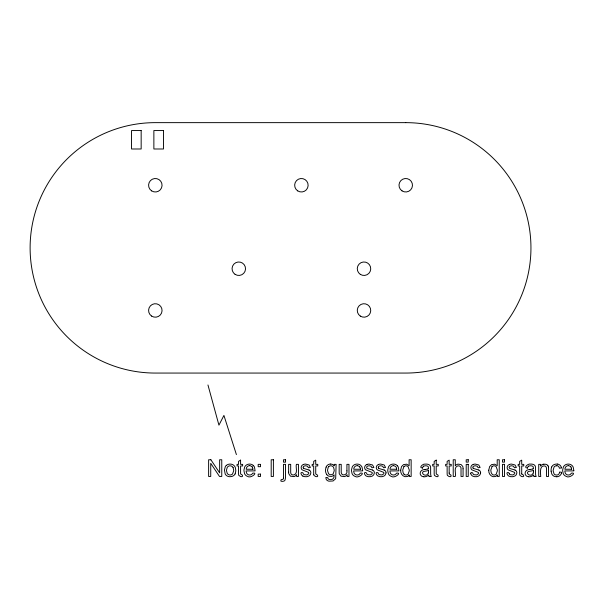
<?xml version="1.0" encoding="UTF-8"?>
<svg xmlns="http://www.w3.org/2000/svg" width="604" height="604" viewBox="0 0 604 604"><rect width="100%" height="100%" fill="white"/><g stroke="black" fill="none" stroke-linecap="round" stroke-linejoin="round"><path stroke-width="0.91" d="M386.009 472.902C385.881 476.692 380.814 477.553 378.051 476.08A4.107 4.107 0 0 1 376.224 473.74C375.295 472.109 378.565 472.101 378.451 473.823A2.424 2.424 0 0 0 379.372 474.676L382.083 474.963L383.729 473.838A1.563 1.563 0 0 0 383.857 473.491A1.616 1.616 0 0 0 383.895 472.947L383.865 472.789A1.17 1.17 0 0 0 383.668 472.366L377.319 469.852A2.816 2.816 0 0 1 376.881 469.376A3.028 3.028 0 0 1 376.337 468.009A3.194 3.194 0 0 1 376.594 466.25A3.337 3.337 0 0 1 377.689 464.937L378.602 464.468M480.588 472.902C480.459 476.692 475.393 477.553 472.63 476.08A4.107 4.107 0 0 1 470.803 473.74M283.457 478.134C283.744 480.603 280.082 478.323 280.905 481.139A5.919 5.919 0 0 0 282.717 481.35L283.978 481.071A2.356 2.356 0 0 0 285.035 480.104L285.541 477.651L285.549 464.363L283.495 464.363L283.495 477.069A11.635 11.635 0 0 1 283.457 478.134M561.433 473.038L561.592 472.283L559.576 472.026A3.903 3.903 0 0 1 558.609 474.351A3.073 3.073 0 0 1 556.171 475.001A3.118 3.118 0 0 1 554.087 473.951L553.181 470.984A11.68 11.68 0 0 1 553.173 470.101L554.132 466.884A3.216 3.216 0 0 1 556.269 465.782M428.228 473.189C425.933 478.511 418.632 471.679 425.216 471.158A19.071 19.071 0 0 0 428.108 470.576L428.561 470.388L428.561 471.135A5.927 5.927 0 0 1 428.342 473.007M533.151 473.189C530.848 478.519 523.555 471.686 530.138 471.158A19.071 19.071 0 0 0 533.03 470.576L533.483 470.388L533.483 471.135M403.925 466.643L402.785 469.836A11.378 11.378 0 0 0 402.777 470.705L403.155 472.864L404.129 474.283M492.018 466.643L490.878 469.836A11.378 11.378 0 0 0 490.863 470.705L491.248 472.864L492.222 474.283A2.892 2.892 0 0 0 494.155 475.061A2.937 2.937 0 0 0 496.201 474.208L497.371 470.871A11.536 11.536 0 0 0 497.356 469.988L496.171 466.681A2.937 2.937 0 0 0 491.996 466.62M328.772 466.635L328.531 466.9A3.163 3.163 0 0 0 328.206 467.353L327.579 469.927A10.698 10.698 0 0 0 327.587 470.765L328.516 473.664A3.148 3.148 0 0 0 333.265 473.679L334.193 470.826A10.238 10.238 0 0 0 334.201 469.988L333.65 467.549A3.284 3.284 0 0 0 333.227 466.915L333.098 466.779A3.058 3.058 0 0 0 328.735 466.598M423.706 466.175L424.823 465.835A6.614 6.614 0 0 1 425.85 465.797A5.753 5.753 0 0 1 426.379 465.827L427.013 465.963A2.575 2.575 0 0 1 427.994 466.477A1.404 1.404 0 0 1 428.296 466.877L428.561 468.727L427.889 468.976M528.628 466.175L529.753 465.835A6.614 6.614 0 0 1 530.773 465.797A5.753 5.753 0 0 1 531.309 465.827L531.935 465.963A2.575 2.575 0 0 1 532.917 466.477A1.404 1.404 0 0 1 533.219 466.877L533.483 468.727L532.811 468.976M303.457 464.468L302.551 464.937A3.337 3.337 0 0 0 301.456 466.25A3.194 3.194 0 0 0 301.207 468.009A3.028 3.028 0 0 0 301.736 469.376A2.816 2.816 0 0 0 302.174 469.852L308.523 472.366A1.17 1.17 0 0 1 308.727 472.789L308.75 472.947A1.616 1.616 0 0 1 308.719 473.491A1.563 1.563 0 0 1 308.591 473.838L306.938 474.963L304.235 474.676A2.424 2.424 0 0 1 303.306 473.823C303.404 472.109 300.203 472.086 301.056 473.747A4.107 4.107 0 0 0 302.883 476.118M366.945 464.468L366.039 464.937A3.337 3.337 0 0 0 364.944 466.25A3.194 3.194 0 0 0 364.695 468.009A3.028 3.028 0 0 0 365.224 469.376A2.816 2.816 0 0 0 365.662 469.852L372.011 472.366A1.17 1.17 0 0 1 372.215 472.789L372.238 472.947A1.616 1.616 0 0 1 372.207 473.491A1.563 1.563 0 0 1 372.079 473.838L370.426 474.963L367.723 474.676A2.424 2.424 0 0 1 366.794 473.823C366.892 472.109 363.691 472.086 364.544 473.747A4.107 4.107 0 0 0 366.371 476.118C369.172 477.507 374.223 476.715 374.352 472.902A3.126 3.126 0 0 0 372.547 470.003M473.181 464.468L472.268 464.937A3.337 3.337 0 0 0 471.173 466.25A3.194 3.194 0 0 0 470.924 468.009A3.028 3.028 0 0 0 471.46 469.376A2.816 2.816 0 0 0 471.898 469.852L478.247 472.366A1.17 1.17 0 0 1 478.444 472.789L478.474 472.947A1.616 1.616 0 0 1 478.436 473.491A1.563 1.563 0 0 1 478.308 473.838L476.662 474.963L473.951 474.676A2.424 2.424 0 0 1 473.03 473.823C473.121 472.109 469.92 472.086 470.773 473.747M509.451 464.468L508.538 464.937A3.337 3.337 0 0 0 507.443 466.25A3.194 3.194 0 0 0 507.194 468.009A3.028 3.028 0 0 0 507.722 469.376A2.816 2.816 0 0 0 508.16 469.852L514.517 472.366A1.17 1.17 0 0 1 514.714 472.789L514.744 472.947A1.616 1.616 0 0 1 514.706 473.491A1.563 1.563 0 0 1 514.578 473.838L512.932 474.963L510.221 474.676A2.424 2.424 0 0 1 509.293 473.823M561.395 467.919L559.402 468.221A3.05 3.05 0 0 0 556.805 465.586M543.804 464.121L542.958 464.287A4.122 4.122 0 0 0 541.312 465.208L540.572 466.084L540.572 464.363L538.73 464.363L538.73 476.45L540.776 476.45C540.52 473.929 539.236 464.861 544.748 465.963C546.19 466.235 546.612 467.836 546.499 469.097L546.499 476.45L548.545 476.45L548.538 468.364A9.12 9.12 0 0 0 548.432 466.915M424.906 469.489L424.076 469.602A10.6 10.6 0 0 0 423.079 469.791C420.331 470.222 419.017 474.095 421.358 475.869A3.33 3.33 0 0 0 422.151 476.345L423.797 476.707M529.829 469.489L528.998 469.602A10.6 10.6 0 0 0 528.009 469.791C525.254 470.222 523.94 474.095 526.28 475.869A3.33 3.33 0 0 0 527.073 476.345L528.719 476.707M252.94 469.248L246.198 469.248A3.632 3.632 0 0 1 249.822 465.601M360.475 469.248L353.725 469.248A3.632 3.632 0 0 1 357.357 465.601M396.737 469.248L389.988 469.248A3.632 3.632 0 0 1 393.619 465.601M571.641 469.248L564.891 469.248A3.632 3.632 0 0 1 568.523 465.601M429.142 476.45L431.279 476.45A4.477 4.477 0 0 1 430.728 474.782L430.682 474.14A28.38 28.38 0 0 1 430.652 473.483L430.622 468.024A9.513 9.513 0 0 0 430.539 466.764C430.154 464.506 427.504 463.947 425.571 464.099C423.079 463.298 418.059 468.002 422.506 468.085M534.064 476.45L536.201 476.45A4.477 4.477 0 0 1 535.65 474.782L535.605 474.14A28.38 28.38 0 0 1 535.574 473.483L535.544 468.024A9.513 9.513 0 0 0 535.461 466.764C535.099 464.582 532.569 463.97 530.682 464.091C528.16 463.215 522.928 467.926 527.428 468.085M330.705 464.091L331.475 464.151A4.205 4.205 0 0 1 333.491 465.065L334.231 465.82L334.231 464.363L336.118 464.363L335.681 478.496A3.375 3.375 0 0 1 335.545 478.813L333.061 480.973L328.923 481.169A4.877 4.877 0 0 1 327.157 480.391L326.998 480.256A2.982 2.982 0 0 1 326.1 478.98L325.881 477.454L327.866 477.749A2.008 2.008 0 0 0 328.531 479.131A3.601 3.601 0 0 0 330.479 479.621L332.638 479.221L333.853 477.628A2.212 2.212 0 0 0 333.929 477.319L333.959 477.1A16.353 16.353 0 0 0 334.027 475.575L334.035 474.872L333.325 475.559A4.122 4.122 0 0 1 331.181 476.428L328.976 476.201A4.311 4.311 0 0 1 327.194 475.076L326.832 474.653M557.281 464.129L557.054 464.106A7.195 7.195 0 0 0 556.375 464.099A5.934 5.934 0 0 0 553.679 464.816A4.628 4.628 0 0 0 551.716 467.028M515.016 470.071L514.782 469.98A17.878 17.878 0 0 0 513.634 469.595L510.486 468.696A6.689 6.689 0 0 1 510.176 468.598A1.895 1.895 0 0 1 509.376 468.07A1.321 1.321 0 0 1 509.746 466.25L511.105 465.805A6.87 6.87 0 0 1 511.754 465.775L513.521 466.235L514.397 467.76L516.397 467.481L515.038 464.982L511.611 464.091A6.229 6.229 0 0 0 509.836 464.333A6.297 6.297 0 0 0 509.451 464.468M478.745 470.071L478.511 469.98A17.878 17.878 0 0 0 477.364 469.595L474.216 468.696A6.689 6.689 0 0 1 473.906 468.598A1.895 1.895 0 0 1 473.106 468.07M384.174 470.071L383.933 469.98A17.878 17.878 0 0 0 382.785 469.595L379.637 468.696A6.689 6.689 0 0 1 379.327 468.598A1.895 1.895 0 0 1 378.527 468.07M372.517 470.071L372.283 469.98A17.878 17.878 0 0 0 371.135 469.595L367.987 468.696A6.689 6.689 0 0 1 367.677 468.598A1.895 1.895 0 0 1 366.877 468.07A1.321 1.321 0 0 1 367.247 466.25L368.599 465.805A6.87 6.87 0 0 1 369.255 465.775L371.022 466.235L371.898 467.76L373.899 467.481L372.54 464.982L369.112 464.091A6.229 6.229 0 0 0 367.338 464.333A6.297 6.297 0 0 0 366.945 464.468M309.029 470.071L308.795 469.98A17.878 17.878 0 0 0 307.647 469.595L304.499 468.696A6.689 6.689 0 0 1 304.19 468.598A1.895 1.895 0 0 1 303.389 468.07M302.906 476.08C305.669 477.553 310.743 476.692 310.864 472.902A3.126 3.126 0 0 0 309.059 470.003M570.863 466.96L570.742 466.816A3.163 3.163 0 0 0 568.711 465.782M359.697 466.96L359.576 466.816A3.163 3.163 0 0 0 357.545 465.782M252.17 466.96L252.042 466.816A3.163 3.163 0 0 0 250.011 465.782M509.293 473.823C509.391 472.109 506.19 472.086 507.043 473.747A4.107 4.107 0 0 0 508.87 476.118C511.671 477.507 516.722 476.715 516.858 472.902A3.126 3.126 0 0 0 515.053 470.003M233.091 467.587L233.665 470.063A10.162 10.162 0 0 1 233.65 470.916L232.525 474.019A3.39 3.39 0 0 1 227.565 473.861A3.254 3.254 0 0 1 227.225 473.408L226.568 470.969A9.89 9.89 0 0 1 226.568 469.844L227.225 467.413A3.224 3.224 0 0 1 227.565 466.937A3.39 3.39 0 0 1 233.099 467.571M236.406 454.601L223.925 415.424L218.935 425.156L207.957 384.974M521.765 473.989C525.933 475.778 522.853 478.323 519.946 475.401A1.442 1.442 0 0 1 519.855 475.167L519.742 474.585A14.919 14.919 0 0 1 519.674 472.909L519.666 465.956L518.164 465.956L518.164 464.363L519.666 464.363L519.666 461.373L521.705 460.142L521.705 464.363L523.766 464.363L523.766 465.956L521.705 465.956L521.705 473.023A6.229 6.229 0 0 0 521.75 473.989M313.755 474.585L313.869 475.167A1.442 1.442 0 0 0 313.959 475.401C317.213 478.444 319.682 475.597 315.779 473.989A6.229 6.229 0 0 1 315.726 473.03L315.718 465.956L317.772 465.956L317.772 464.363L315.718 464.363L315.718 460.142L313.68 461.373L313.68 464.363L312.177 464.363L312.177 465.956L313.68 465.956L313.68 472.909A14.919 14.919 0 0 0 313.748 474.585M551.09 471.188L551.777 473.951A4.945 4.945 0 0 0 554.834 476.503L555.952 476.699A7.029 7.029 0 0 0 556.805 476.722M288.644 472.169L288.644 464.363L290.69 464.363L290.698 471.807A12.239 12.239 0 0 0 290.766 472.985C290.894 474.502 292.615 475.288 293.967 474.872C298.361 473.732 295.394 466.801 296.39 464.363L298.436 464.363L298.436 476.45L296.609 476.45L296.609 474.676L295.628 475.756A4.213 4.213 0 0 1 293.922 476.594L290.441 476.156L288.765 473.762A10.245 10.245 0 0 1 288.659 472.169M463.072 468.795L463.072 476.45L461.026 476.45L461.026 468.795C461.373 466.794 459.312 465.261 457.485 466.009C453.347 467.413 456.33 473.981 455.28 476.45L453.226 476.45L453.226 459.765L455.28 459.765L455.28 465.752L455.839 465.193A4.492 4.492 0 0 1 458.104 464.144L461.101 464.559L462.792 466.462A8.343 8.343 0 0 1 463.041 468.795M449.165 473.023L449.165 465.956L451.226 465.956L451.226 464.363L449.165 464.363L449.165 460.142L447.134 461.373L447.134 464.363L445.631 464.363L445.631 465.956L447.134 465.956L447.134 472.909A14.919 14.919 0 0 0 447.202 474.585L447.322 475.167A1.442 1.442 0 0 0 447.413 475.401C450.425 478.459 453.219 475.529 449.225 473.989A6.229 6.229 0 0 1 449.18 473.03M235.145 473.951A5.534 5.534 0 0 1 230.313 476.662A7.339 7.339 0 0 1 229.497 476.699L228.35 476.496A5.157 5.157 0 0 1 226.009 475.099A4.945 4.945 0 0 1 225.186 473.936L224.454 469.995L225.33 466.613A4.787 4.787 0 0 1 226.311 465.435M235.069 473.906A4.651 4.651 0 0 0 235.235 473.559L235.726 471.339A13.25 13.25 0 0 0 235.771 470.237L235.273 467.39A5.27 5.27 0 0 0 231.589 464.242L230.72 464.121A7.195 7.195 0 0 0 229.565 464.114A5.693 5.693 0 0 0 226.296 465.412M253.574 465.744A5.172 5.172 0 0 1 254.503 467.171L255.092 470.886L246.077 470.931L246.492 472.879A3.632 3.632 0 0 0 247.081 473.846C248.508 475.65 251.8 475.393 252.668 473.166C258.693 472.018 250.698 478.859 247.61 476.413A5.081 5.081 0 0 1 244.567 473.687L243.971 470.871A11.046 11.046 0 0 1 243.986 469.769L244.703 466.96A5.21 5.21 0 0 1 245.345 465.994A5.459 5.459 0 0 1 245.737 465.571A5.134 5.134 0 0 1 248.131 464.257L248.999 464.121A7.037 7.037 0 0 1 249.905 464.099L250.766 464.197A5.051 5.051 0 0 1 253.174 465.352M253.129 465.39A5.459 5.459 0 0 1 253.529 465.782M252.238 466.922A4.409 4.409 0 0 1 252.88 469.248M303.329 468.1A1.321 1.321 0 0 1 303.759 466.25L305.111 465.805A6.87 6.87 0 0 1 305.767 465.775L307.534 466.235L308.41 467.76L310.411 467.481L309.052 464.982L305.624 464.091A6.229 6.229 0 0 0 303.85 464.333A6.297 6.297 0 0 0 303.457 464.468M326.032 467.126A5.043 5.043 0 0 1 330.705 464.015M326.809 474.669A7.633 7.633 0 0 1 326.183 467.186M359.765 466.922A4.409 4.409 0 0 1 360.407 469.248M384.204 470.003A3.126 3.126 0 0 1 386.054 472.902M378.474 468.1A1.321 1.321 0 0 1 378.897 466.25L380.256 465.805A6.87 6.87 0 0 1 380.913 465.775L382.679 466.235L383.548 467.76L385.556 467.481L384.197 464.982L380.762 464.091A6.229 6.229 0 0 0 378.995 464.333A6.297 6.297 0 0 0 378.602 464.468M397.364 465.744A5.172 5.172 0 0 1 398.3 467.171L398.889 470.886L389.874 470.931L390.29 472.879A3.632 3.632 0 0 0 390.879 473.846C392.298 475.65 395.597 475.393 396.466 473.166C402.483 472.018 394.495 478.859 391.407 476.413A5.081 5.081 0 0 1 388.364 473.687L387.768 470.871A11.046 11.046 0 0 1 387.783 469.769L388.5 466.96A5.21 5.21 0 0 1 389.142 465.994A5.459 5.459 0 0 1 389.535 465.571A5.134 5.134 0 0 1 391.928 464.257L392.796 464.121A7.037 7.037 0 0 1 393.702 464.099L394.563 464.197A5.051 5.051 0 0 1 396.971 465.352A5.459 5.459 0 0 1 397.326 465.782M396.677 469.248A4.409 4.409 0 0 0 396.035 466.922L395.839 466.816A3.163 3.163 0 0 0 393.808 465.782M404.038 474.268A2.937 2.937 0 0 0 408.108 474.208L409.278 470.871A11.536 11.536 0 0 0 409.263 469.988L408.077 466.681A2.937 2.937 0 0 0 403.902 466.62M429.127 476.458A4.417 4.417 0 0 1 428.742 474.963A7.089 7.089 0 0 1 423.797 476.85M422.589 468.1A3.179 3.179 0 0 1 423.631 466.092M427.896 468.998A25.745 25.745 0 0 1 424.906 469.467M478.783 470.003A3.126 3.126 0 0 1 480.633 472.902M473.053 468.1A1.321 1.321 0 0 1 473.476 466.25L474.835 465.805A6.87 6.87 0 0 1 475.491 465.775L477.251 466.235L478.126 467.76L480.135 467.481L478.776 464.982L475.34 464.091A6.229 6.229 0 0 0 473.566 464.333A6.297 6.297 0 0 0 473.181 464.468M534.049 476.458A4.417 4.417 0 0 1 533.664 474.963A7.089 7.089 0 0 1 528.719 476.85M527.511 468.1A3.179 3.179 0 0 1 528.553 466.092M532.819 468.998A25.745 25.745 0 0 1 529.829 469.467M533.445 471.143A5.927 5.927 0 0 1 533.264 473.007M547.805 465.51A4.009 4.009 0 0 1 548.402 466.922M543.857 464.325A4.258 4.258 0 0 1 547.881 465.427M556.269 465.797A3.934 3.934 0 0 1 556.775 465.782M557.296 464.008A4.734 4.734 0 0 1 561.494 467.896M551.142 471.18A8.917 8.917 0 0 1 551.663 467.013M561.516 473.06A5.059 5.059 0 0 1 556.805 476.79M570.931 466.922A4.409 4.409 0 0 1 571.573 469.248M362.634 470.388L362.627 470.886L353.612 470.931L354.019 472.879A3.632 3.632 0 0 0 354.608 473.846C356.035 475.65 359.335 475.393 360.195 473.166C366.22 472.018 358.225 478.859 355.144 476.413A5.081 5.081 0 0 1 352.094 473.687L351.498 470.871A11.046 11.046 0 0 1 351.52 469.769L352.238 466.96A5.21 5.21 0 0 1 352.872 465.994A5.459 5.459 0 0 1 353.264 465.571A5.134 5.134 0 0 1 355.665 464.257L356.526 464.121A7.037 7.037 0 0 1 357.44 464.099L358.293 464.197A5.051 5.051 0 0 1 360.701 465.352A5.459 5.459 0 0 1 361.064 465.782A5.172 5.172 0 0 1 362.03 467.171L362.634 470.388M573.8 470.388L573.792 470.886L564.778 470.931L565.185 472.879A3.632 3.632 0 0 0 565.774 473.846C567.201 475.65 570.501 475.393 571.361 473.166C577.386 472.018 569.391 478.859 566.31 476.413A5.081 5.081 0 0 1 563.26 473.687L562.664 470.871A11.046 11.046 0 0 1 562.686 469.769L563.404 466.96A5.21 5.21 0 0 1 564.038 465.994A5.459 5.459 0 0 1 564.43 465.571A5.134 5.134 0 0 1 566.831 464.257L567.692 464.121A7.037 7.037 0 0 1 568.606 464.099L569.459 464.197A5.051 5.051 0 0 1 571.867 465.352A5.383 5.383 0 0 1 572.267 465.744A5.172 5.172 0 0 1 573.196 467.171L573.8 470.388M346.915 470.841C348.085 474.351 342.143 476.858 341.298 472.985A12.239 12.239 0 0 1 341.23 471.807L341.215 464.363L339.169 464.363L339.169 472.169A10.245 10.245 0 0 0 339.274 473.77L340.973 476.156L344.446 476.594A4.213 4.213 0 0 0 346.152 475.756L347.134 474.676L347.134 476.45L348.969 476.45L348.969 464.363L346.915 464.363L346.915 470.841M400.671 470.199C400.226 473.732 403.389 477.704 407.156 476.548A3.564 3.564 0 0 0 408.606 475.718L409.248 474.925L409.248 476.45L411.15 476.45L411.15 459.765L409.112 459.765L409.112 465.752L406.688 464.182L403.54 464.612L401.517 466.605L400.671 470.199M488.757 470.199C488.319 473.732 491.482 477.704 495.25 476.548A3.564 3.564 0 0 0 496.699 475.718L497.341 474.925L497.341 476.45L499.236 476.45L499.236 459.765L497.205 459.765L497.205 465.752L494.774 464.182L491.633 464.612L489.61 466.605L488.757 470.199M240.581 460.142L238.55 461.373L238.55 464.363L237.047 464.363L237.047 465.956L238.55 465.956L238.55 472.909A14.919 14.919 0 0 0 238.618 474.585L238.739 475.167A1.442 1.442 0 0 0 238.829 475.401C242.091 478.459 244.544 475.552 240.649 473.989A6.229 6.229 0 0 1 240.596 473.03L240.581 465.956L242.642 465.956L242.642 464.363L240.581 464.363L240.581 460.142M436.216 460.142L434.178 461.373L434.178 464.363L432.675 464.363L432.675 465.956L434.178 465.956L434.178 472.909A14.919 14.919 0 0 0 434.246 474.585L434.374 475.167A1.442 1.442 0 0 0 434.465 475.401C437.704 478.459 440.218 475.544 436.277 473.989A6.229 6.229 0 0 1 436.231 473.03L436.216 465.956L438.277 465.956L438.277 464.363L436.216 464.363L436.216 460.142M405.737 122.642L155.326 122.642A125.209 125.209 0 0 0 30.117 247.851A125.209 125.209 0 0 0 155.326 373.061L405.737 373.061A125.209 125.209 0 0 0 530.946 247.851A125.209 125.209 0 0 0 405.737 122.642M141.162 130.555L131.544 130.555L131.544 148.992L141.162 148.992L141.162 130.555M163.488 130.555L153.869 130.555L153.869 148.992L163.488 148.992L163.488 130.555M210.879 459.765L208.622 459.765L208.622 476.45L210.736 476.45L210.736 463.344L219.494 476.45L221.759 476.45L221.759 459.765L219.645 459.765L219.645 472.864L210.879 459.765M273.401 459.765L271.196 459.765L271.196 476.45L273.401 476.45L273.401 459.765M285.549 459.765L283.495 459.765L283.495 462.151L285.549 462.151L285.549 459.765M468.251 459.765L466.205 459.765L466.205 462.12L468.251 462.12L468.251 459.765M504.521 459.765L502.468 459.765L502.468 462.12L504.521 462.12L504.521 459.765M260.513 464.363L258.18 464.363L258.18 466.696L260.513 466.696L260.513 464.363M468.251 464.363L466.205 464.363L466.205 476.45L468.251 476.45L468.251 464.363M504.521 464.363L502.468 464.363L502.468 476.45L504.521 476.45L504.521 464.363M260.513 474.117L258.18 474.117L258.18 476.45L260.513 476.45L260.513 474.117M402.045 190.879A6.735 6.735 0 0 0 412.464 185.632A6.735 6.735 0 0 0 402.709 179.229A6.735 6.735 0 0 0 402.045 190.879M297.704 190.879A6.735 6.735 0 0 0 308.123 185.632A6.735 6.735 0 0 0 298.376 179.229A6.735 6.735 0 0 0 297.704 190.879M360.309 316.088A6.735 6.735 0 0 0 370.728 310.841A6.735 6.735 0 0 0 360.973 304.439A6.735 6.735 0 0 0 360.309 316.088M360.309 274.352A6.735 6.735 0 0 0 370.728 269.105A6.735 6.735 0 0 0 360.973 262.702A6.735 6.735 0 0 0 360.309 274.352M235.099 274.352A6.735 6.735 0 0 0 245.518 269.105A6.735 6.735 0 0 0 235.771 262.702A6.735 6.735 0 0 0 235.099 274.352M151.627 316.088A6.735 6.735 0 0 0 162.053 310.841A6.735 6.735 0 0 0 152.299 304.439A6.735 6.735 0 0 0 151.627 316.088M151.627 190.879A6.735 6.735 0 0 0 162.053 185.632A6.735 6.735 0 0 0 152.299 179.229A6.735 6.735 0 0 0 151.627 190.879"/></g></svg>
